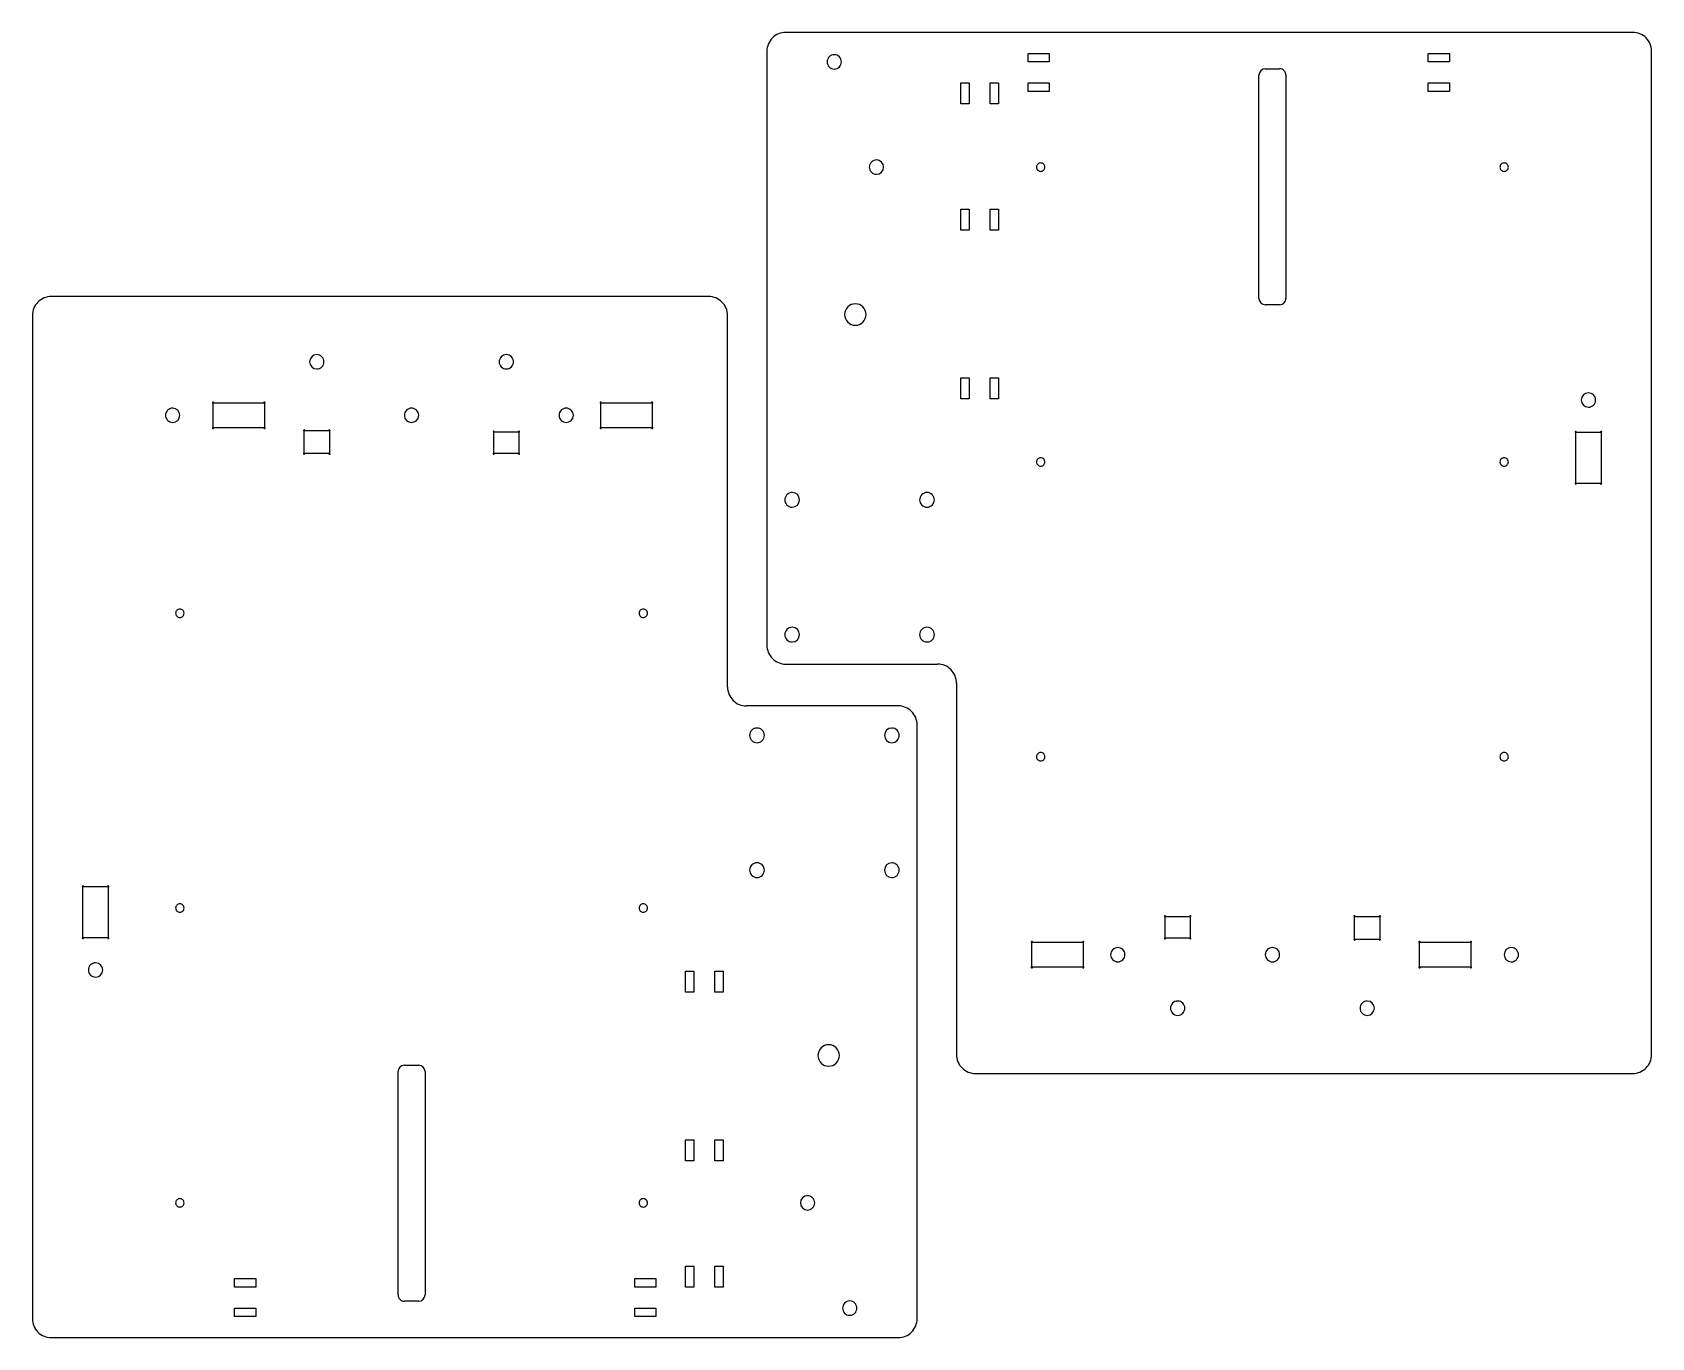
# Model space of a CAD drawing. Extents: x 0.2 to 24, y 4.2 to 23.9.
# Drawn here: x 8.83 to 23.96, y 11.75 to 23.95 of the extents above; entities that cross this region are included whole.
import ezdxf

# ---------------------------------------------------------------- set-up
doc = ezdxf.new("R2010")
doc.units = 0
doc.layers.add('Layer_1', color=7, linetype='CONTINUOUS')

msp = doc.modelspace()

# ---------------------------------------------------------------- linework, layer by layer
at = {"layer": 'Layer_1', "color": 1}
for points in [[(23.784252, 23.94748), (15.870866, 23.94748)], [(15.693701, 23.770315), (15.693701, 18.219134)], [(23.961417, 14.392362), (23.961417, 23.770315)], [(20.351181, 23.606675), (20.485039, 23.606675)], [(20.292126, 21.461006), (20.292126, 23.54762)], [(20.544094, 23.54762), (20.544094, 21.461006)], [(15.148937, 21.477937), (9.007205, 21.477937)], [(20.485039, 21.40195), (20.351181, 21.40195)], [(8.830039, 21.300772), (8.830039, 11.922819)], [(15.326102, 17.828331), (15.326102, 21.300772)], [(10.519016, 20.255496), (10.519016, 20.479906)], [(10.524921, 20.485811), (10.993425, 20.485811)], [(10.999331, 20.479906), (10.999331, 20.255496)], [(14.141063, 20.255496), (14.141063, 20.479906)], [(14.146969, 20.485811), (14.615472, 20.485811)], [(14.621378, 20.479906), (14.621378, 20.255496)], [(10.993425, 20.249591), (10.524921, 20.249591)], [(11.369409, 20.015339), (11.369409, 20.220063)], [(11.375315, 20.225969), (11.599724, 20.225969)], [(11.60563, 20.220063), (11.60563, 20.015339)], [(13.141063, 20.015339), (13.141063, 20.208252)], [(13.146969, 20.214157), (13.371378, 20.214157)], [(13.377283, 20.208252), (13.377283, 20.015339)], [(14.615472, 20.249591), (14.146969, 20.249591)], [(23.252756, 19.73685), (23.252756, 20.205354)], [(23.258661, 20.21126), (23.483071, 20.21126)], [(23.488976, 20.205354), (23.488976, 19.73685)], [(11.599724, 20.009433), (11.375315, 20.009433)], [(13.371378, 20.009433), (13.146969, 20.009433)], [(23.483071, 19.730945), (23.258661, 19.730945)], [(15.870866, 18.041969), (17.288189, 18.041969)], [(17.465354, 17.864803), (17.465354, 14.392362)], [(16.920591, 17.651165), (15.503268, 17.651165)], [(17.097756, 11.922819), (17.097756, 17.474)], [(9.30248, 15.48778), (9.30248, 15.956283)], [(9.308386, 15.962189), (9.532795, 15.962189)], [(9.538701, 15.956283), (9.538701, 15.48778)], [(19.414173, 15.484882), (19.414173, 15.677795)], [(19.420079, 15.683701), (19.644488, 15.683701)], [(19.650394, 15.677795), (19.650394, 15.484882)], [(21.185827, 15.473071), (21.185827, 15.677795)], [(21.191732, 15.683701), (21.416142, 15.683701)], [(21.422047, 15.677795), (21.422047, 15.473071)], [(9.532795, 15.481874), (9.308386, 15.481874)], [(18.170079, 15.213228), (18.170079, 15.437638)], [(18.175984, 15.443543), (18.644488, 15.443543)], [(18.650394, 15.437638), (18.650394, 15.213228)], [(19.644488, 15.478976), (19.420079, 15.478976)], [(21.416142, 15.467165), (21.191732, 15.467165)], [(21.792126, 15.213228), (21.792126, 15.437638)], [(21.798031, 15.443543), (22.266535, 15.443543)], [(22.272441, 15.437638), (22.272441, 15.213228)], [(18.644488, 15.207323), (18.175984, 15.207323)], [(22.266535, 15.207323), (21.798031, 15.207323)], [(12.247362, 12.145514), (12.247362, 14.232128)], [(12.306417, 14.291183), (12.440276, 14.291183)], [(12.499331, 14.232128), (12.499331, 12.145514)], [(17.64252, 14.215197), (23.784252, 14.215197)], [(12.440276, 12.086459), (12.306417, 12.086459)], [(9.007205, 11.745654), (16.920591, 11.745654)]]:
    msp.add_lwpolyline(points, dxfattribs=at)
for points in [[(16.390551, 23.67189)], [(18.134646, 23.75063), (18.331496, 23.75063), (18.331496, 23.67189), (18.134646, 23.67189)], [(21.874803, 23.75063), (22.071654, 23.75063), (22.071654, 23.67189), (21.874803, 23.67189)], [(17.504724, 23.475039), (17.583465, 23.475039), (17.583465, 23.278189), (17.504724, 23.278189)], [(17.780315, 23.475039), (17.859055, 23.475039), (17.859055, 23.278189), (17.780315, 23.278189)], [(18.134646, 23.475039), (18.331496, 23.475039), (18.331496, 23.396299), (18.134646, 23.396299)], [(21.874803, 23.475039), (22.071654, 23.475039), (22.071654, 23.396299), (21.874803, 23.396299)], [(16.784252, 22.687638)], [(18.292126, 22.687638)], [(22.622835, 22.687638)], [(17.504724, 22.293937), (17.583465, 22.293937), (17.583465, 22.097087), (17.504724, 22.097087)], [(17.780315, 22.293937), (17.859055, 22.293937), (17.859055, 22.097087), (17.780315, 22.097087)], [(16.620866, 21.309685)], [(11.420591, 20.867701)], [(13.192244, 20.867701)], [(17.504724, 20.719134), (17.583465, 20.719134), (17.583465, 20.522283), (17.504724, 20.522283)], [(17.780315, 20.719134), (17.859055, 20.719134), (17.859055, 20.522283), (17.780315, 20.522283)], [(23.437795, 20.510472)], [(10.074134, 20.367701)], [(12.306417, 20.367701)], [(13.751299, 20.367701)], [(18.292126, 19.931732)], [(22.622835, 19.931732)], [(15.998819, 19.577402)], [(17.258661, 19.577402)], [(10.168622, 18.517307)], [(14.499331, 18.517307)], [(15.998819, 18.317559)], [(17.258661, 18.317559)], [(15.532795, 17.375575)], [(16.792638, 17.375575)], [(18.292126, 17.175827)], [(22.622835, 17.175827)], [(15.532795, 16.115732)], [(16.792638, 16.115732)], [(10.168622, 15.761402)], [(14.499331, 15.761402)], [(19.040158, 15.325433)], [(20.485039, 15.325433)], [(22.717323, 15.325433)], [(9.353661, 15.182662)], [(15.011142, 14.974), (14.932402, 14.974), (14.932402, 15.17085), (15.011142, 15.17085)], [(15.286732, 14.974), (15.207992, 14.974), (15.207992, 15.17085), (15.286732, 15.17085)], [(19.599213, 14.825433)], [(21.370866, 14.825433)], [(16.170591, 14.383449)], [(15.011142, 13.399197), (14.932402, 13.399197), (14.932402, 13.596047), (15.011142, 13.596047)], [(15.286732, 13.399197), (15.207992, 13.399197), (15.207992, 13.596047), (15.286732, 13.596047)], [(10.168622, 13.005496)], [(14.499331, 13.005496)], [(16.007205, 13.005496)], [(15.011142, 12.218094), (14.932402, 12.218094), (14.932402, 12.414945), (15.011142, 12.414945)], [(15.286732, 12.218094), (15.207992, 12.218094), (15.207992, 12.414945), (15.286732, 12.414945)], [(10.916654, 12.218094), (10.719803, 12.218094), (10.719803, 12.296835), (10.916654, 12.296835)], [(14.656811, 12.218094), (14.459961, 12.218094), (14.459961, 12.296835), (14.656811, 12.296835)], [(10.916654, 11.942504), (10.719803, 11.942504), (10.719803, 12.021244), (10.916654, 12.021244)], [(14.656811, 11.942504), (14.459961, 11.942504), (14.459961, 12.021244), (14.656811, 12.021244)], [(16.400906, 12.021244)]]:
    msp.add_lwpolyline(points, close=True, dxfattribs=at)
for points in [[(15.870866, 23.94748), (15.823879, 23.94748), (15.778816, 23.928815), (15.745591, 23.89559)], [(23.909527, 23.89559), (23.876302, 23.928815), (23.831239, 23.94748), (23.784252, 23.94748)], [(15.745591, 23.89559), (15.712366, 23.862365), (15.693701, 23.817302), (15.693701, 23.770315)], [(23.961417, 23.770315), (23.961417, 23.817302), (23.942752, 23.862365), (23.909527, 23.89559)], [(16.276296, 23.719216), (16.263744, 23.706664), (16.256693, 23.68964), (16.256693, 23.67189)], [(16.256693, 23.67189), (16.256693, 23.654139), (16.263744, 23.637115), (16.276296, 23.624564)], [(16.323622, 23.738819), (16.305871, 23.738819), (16.288848, 23.731767), (16.276296, 23.719216)], [(16.276296, 23.624564), (16.288848, 23.612012), (16.305871, 23.604961), (16.323622, 23.604961)], [(16.370948, 23.719216), (16.358396, 23.731767), (16.341373, 23.738819), (16.323622, 23.738819)], [(16.323622, 23.604961), (16.341373, 23.604961), (16.358396, 23.612012), (16.370948, 23.624564)], [(16.390551, 23.67189), (16.390551, 23.68964), (16.3835, 23.706664), (16.370948, 23.719216)], [(16.370948, 23.624564), (16.3835, 23.637115), (16.390551, 23.654139), (16.390551, 23.67189)], [(20.351181, 23.606675), (20.318573, 23.606675), (20.292136, 23.580246), (20.292126, 23.547638)], [(20.526804, 23.58939), (20.515729, 23.600469), (20.500705, 23.606693), (20.485039, 23.606693)], [(20.544094, 23.54762), (20.544099, 23.563285), (20.53788, 23.578311), (20.526804, 23.58939)], [(16.669997, 22.734964), (16.657445, 22.722412), (16.650394, 22.705389), (16.650394, 22.687638)], [(16.717323, 22.754567), (16.699572, 22.754567), (16.682548, 22.747515), (16.669997, 22.734964)], [(16.784252, 22.687638), (16.784252, 22.724602), (16.754287, 22.754567), (16.717323, 22.754567)], [(18.224917, 22.715477), (18.217534, 22.708093), (18.213386, 22.698079), (18.213386, 22.687638)], [(18.252756, 22.727008), (18.242314, 22.727008), (18.2323, 22.72286), (18.224917, 22.715477)], [(18.280595, 22.715477), (18.273211, 22.72286), (18.263197, 22.727008), (18.252756, 22.727008)], [(18.292126, 22.687638), (18.292126, 22.698079), (18.287978, 22.708093), (18.280595, 22.715477)], [(22.555626, 22.715477), (22.548242, 22.708093), (22.544094, 22.698079), (22.544094, 22.687638)], [(22.583465, 22.727008), (22.573023, 22.727008), (22.563009, 22.72286), (22.555626, 22.715477)], [(22.611303, 22.715477), (22.60392, 22.72286), (22.593906, 22.727008), (22.583465, 22.727008)], [(22.622835, 22.687638), (22.622835, 22.698079), (22.618687, 22.708093), (22.611303, 22.715477)], [(16.650394, 22.687638), (16.650394, 22.669887), (16.657445, 22.652863), (16.669997, 22.640312)], [(16.669997, 22.640312), (16.682548, 22.62776), (16.699572, 22.620709), (16.717323, 22.620709)], [(16.717323, 22.620709), (16.754287, 22.620709), (16.784252, 22.650674), (16.784252, 22.687638)], [(18.213386, 22.687638), (18.213386, 22.677196), (18.217534, 22.667182), (18.224917, 22.659799)], [(18.224917, 22.659799), (18.2323, 22.652416), (18.242314, 22.648268), (18.252756, 22.648268)], [(18.252756, 22.648268), (18.263197, 22.648268), (18.273211, 22.652416), (18.280595, 22.659799)], [(18.280595, 22.659799), (18.287978, 22.667182), (18.292126, 22.677196), (18.292126, 22.687638)], [(22.544094, 22.687638), (22.544094, 22.677196), (22.548242, 22.667182), (22.555626, 22.659799)], [(22.555626, 22.659799), (22.563009, 22.652416), (22.573023, 22.648268), (22.583465, 22.648268)], [(22.583465, 22.648268), (22.593906, 22.648268), (22.60392, 22.652416), (22.611303, 22.659799)], [(22.611303, 22.659799), (22.618687, 22.667182), (22.622835, 22.677196), (22.622835, 22.687638)], [(8.88193, 21.426046), (8.848705, 21.392822), (8.830039, 21.347759), (8.830039, 21.300772)], [(9.007205, 21.477937), (8.960218, 21.477937), (8.915155, 21.459271), (8.88193, 21.426046)], [(15.274212, 21.426046), (15.240987, 21.459271), (15.195924, 21.477937), (15.148937, 21.477937)], [(15.326102, 21.300772), (15.326102, 21.347759), (15.307437, 21.392822), (15.274212, 21.426046)], [(16.449483, 21.380674), (16.430656, 21.361847), (16.420079, 21.336311), (16.420079, 21.309685)], [(16.520472, 21.410079), (16.493846, 21.410079), (16.468311, 21.399502), (16.449483, 21.380674)], [(16.591462, 21.380674), (16.572634, 21.399502), (16.547099, 21.410079), (16.520472, 21.410079)], [(16.620866, 21.309685), (16.620866, 21.336311), (16.610289, 21.361847), (16.591462, 21.380674)], [(20.292126, 21.461006), (20.292136, 21.428397), (20.318573, 21.401969), (20.351181, 21.401969)], [(20.485039, 21.40195), (20.500705, 21.40195), (20.515729, 21.408175), (20.526804, 21.419254)], [(20.526804, 21.419254), (20.53788, 21.430333), (20.544099, 21.445358), (20.544094, 21.461024)], [(16.420079, 21.309685), (16.420079, 21.283059), (16.430656, 21.257523), (16.449483, 21.238696)], [(16.449483, 21.238696), (16.468311, 21.219869), (16.493846, 21.209291), (16.520472, 21.209291)], [(16.520472, 21.209291), (16.547099, 21.209291), (16.572634, 21.219869), (16.591462, 21.238696)], [(16.591462, 21.238696), (16.610289, 21.257523), (16.620866, 21.283059), (16.620866, 21.309685)], [(11.48752, 20.93463), (11.450556, 20.93463), (11.420591, 20.904665), (11.420591, 20.867701)], [(11.534846, 20.915027), (11.522294, 20.927578), (11.50527, 20.93463), (11.48752, 20.93463)], [(11.554449, 20.867701), (11.554449, 20.885451), (11.547397, 20.902475), (11.534846, 20.915027)], [(13.211847, 20.915027), (13.199296, 20.902475), (13.192244, 20.885451), (13.192244, 20.867701)], [(13.259173, 20.93463), (13.241423, 20.93463), (13.224399, 20.927578), (13.211847, 20.915027)], [(13.306499, 20.915027), (13.293948, 20.927578), (13.276924, 20.93463), (13.259173, 20.93463)], [(13.326102, 20.867701), (13.326102, 20.885451), (13.319051, 20.902475), (13.306499, 20.915027)], [(11.420591, 20.867701), (11.420591, 20.830737), (11.450556, 20.800772), (11.48752, 20.800772)], [(11.48752, 20.800772), (11.50527, 20.800772), (11.522294, 20.807823), (11.534846, 20.820375)], [(11.534846, 20.820375), (11.547397, 20.832926), (11.554449, 20.84995), (11.554449, 20.867701)], [(13.192244, 20.867701), (13.192244, 20.84995), (13.199296, 20.832926), (13.211847, 20.820375)], [(13.211847, 20.820375), (13.224399, 20.807823), (13.241423, 20.800772), (13.259173, 20.800772)], [(13.259173, 20.800772), (13.276924, 20.800772), (13.293948, 20.807823), (13.306499, 20.820375)], [(13.306499, 20.820375), (13.319051, 20.832926), (13.326102, 20.84995), (13.326102, 20.867701)], [(10.141063, 20.43463), (10.123312, 20.43463), (10.106289, 20.427578), (10.093737, 20.415027)], [(10.207992, 20.367701), (10.207992, 20.404665), (10.178027, 20.43463), (10.141063, 20.43463)], [(10.51484, 20.489987), (10.513151, 20.488298), (10.512646, 20.485758), (10.51356, 20.483551)], [(10.51356, 20.483551), (10.514474, 20.481344), (10.516627, 20.479906), (10.519016, 20.479906)], [(10.521276, 20.491267), (10.519069, 20.492181), (10.516529, 20.491676), (10.51484, 20.489987)], [(10.524921, 20.485811), (10.524921, 20.4882), (10.523482, 20.490353), (10.521276, 20.491267)], [(10.997071, 20.491267), (10.994864, 20.490353), (10.993425, 20.4882), (10.993425, 20.485811)], [(11.003507, 20.489987), (11.001818, 20.491676), (10.999278, 20.492181), (10.997071, 20.491267)], [(10.999331, 20.479906), (11.001719, 20.479906), (11.003873, 20.481344), (11.004787, 20.483551)], [(11.004787, 20.483551), (11.005701, 20.485758), (11.005196, 20.488298), (11.003507, 20.489987)], [(12.373346, 20.43463), (12.355596, 20.43463), (12.338572, 20.427578), (12.32602, 20.415027)], [(12.420673, 20.415027), (12.408121, 20.427578), (12.391097, 20.43463), (12.373346, 20.43463)], [(13.818228, 20.43463), (13.800478, 20.43463), (13.783454, 20.427578), (13.770902, 20.415027)], [(13.865554, 20.415027), (13.853003, 20.427578), (13.835979, 20.43463), (13.818228, 20.43463)], [(14.136887, 20.489987), (14.135198, 20.488298), (14.134693, 20.485758), (14.135607, 20.483551)], [(14.135607, 20.483551), (14.136521, 20.481344), (14.138674, 20.479906), (14.141063, 20.479906)], [(14.143323, 20.491267), (14.141116, 20.492181), (14.138576, 20.491676), (14.136887, 20.489987)], [(14.146969, 20.485811), (14.146969, 20.4882), (14.14553, 20.490353), (14.143323, 20.491267)], [(14.619118, 20.491267), (14.616911, 20.490353), (14.615472, 20.4882), (14.615472, 20.485811)], [(14.625554, 20.489987), (14.623865, 20.491676), (14.621325, 20.492181), (14.619118, 20.491267)], [(14.621378, 20.479906), (14.623767, 20.479906), (14.62592, 20.481344), (14.626834, 20.483551)], [(14.626834, 20.483551), (14.627748, 20.485758), (14.627243, 20.488298), (14.625554, 20.489987)], [(23.370866, 20.577401), (23.333902, 20.577401), (23.303937, 20.547436), (23.303937, 20.510472)], [(23.303937, 20.510472), (23.303937, 20.473508), (23.333902, 20.443543), (23.370866, 20.443543)], [(23.418192, 20.557798), (23.405641, 20.57035), (23.388617, 20.577401), (23.370866, 20.577401)], [(23.370866, 20.443543), (23.388617, 20.443543), (23.405641, 20.450594), (23.418192, 20.463146)], [(23.437795, 20.510472), (23.437795, 20.528223), (23.430744, 20.545246), (23.418192, 20.557798)], [(23.418192, 20.463146), (23.430744, 20.475698), (23.437795, 20.492721), (23.437795, 20.510472)], [(10.093737, 20.415027), (10.081185, 20.402475), (10.074134, 20.385451), (10.074134, 20.367701)], [(10.074134, 20.367701), (10.074134, 20.34995), (10.081185, 20.332926), (10.093737, 20.320375)], [(10.093737, 20.320375), (10.106289, 20.307823), (10.123312, 20.300772), (10.141063, 20.300772)], [(10.141063, 20.300772), (10.178027, 20.300772), (10.207992, 20.330737), (10.207992, 20.367701)], [(12.32602, 20.415027), (12.313469, 20.402475), (12.306417, 20.385451), (12.306417, 20.367701)], [(12.306417, 20.367701), (12.306417, 20.34995), (12.313469, 20.332926), (12.32602, 20.320375)], [(12.32602, 20.320375), (12.338572, 20.307823), (12.355596, 20.300772), (12.373346, 20.300772)], [(12.373346, 20.300772), (12.391097, 20.300772), (12.408121, 20.307823), (12.420673, 20.320375)], [(12.440276, 20.367701), (12.440276, 20.385451), (12.433224, 20.402475), (12.420673, 20.415027)], [(12.420673, 20.320375), (12.433224, 20.332926), (12.440276, 20.34995), (12.440276, 20.367701)], [(13.770902, 20.415027), (13.758351, 20.402475), (13.751299, 20.385451), (13.751299, 20.367701)], [(13.751299, 20.367701), (13.751299, 20.34995), (13.758351, 20.332926), (13.770902, 20.320375)], [(13.770902, 20.320375), (13.783454, 20.307823), (13.800478, 20.300772), (13.818228, 20.300772)], [(13.818228, 20.300772), (13.835979, 20.300772), (13.853003, 20.307823), (13.865554, 20.320375)], [(13.885157, 20.367701), (13.885157, 20.385451), (13.878106, 20.402475), (13.865554, 20.415027)], [(13.865554, 20.320375), (13.878106, 20.332926), (13.885157, 20.34995), (13.885157, 20.367701)], [(10.51356, 20.25185), (10.512646, 20.249644), (10.513151, 20.247104), (10.51484, 20.245415)], [(10.519016, 20.255496), (10.516627, 20.255496), (10.514474, 20.254057), (10.51356, 20.25185)], [(10.51484, 20.245415), (10.516529, 20.243726), (10.519069, 20.243221), (10.521276, 20.244135)], [(10.521276, 20.244135), (10.523482, 20.245049), (10.524921, 20.247202), (10.524921, 20.249591)], [(10.993425, 20.249591), (10.993425, 20.247202), (10.994864, 20.245049), (10.997071, 20.244135)], [(10.997071, 20.244135), (10.999278, 20.243221), (11.001818, 20.243726), (11.003507, 20.245415)], [(11.004787, 20.25185), (11.003873, 20.254057), (11.001719, 20.255496), (10.999331, 20.255496)], [(11.003507, 20.245415), (11.005196, 20.247104), (11.005701, 20.249644), (11.004787, 20.25185)], [(11.365234, 20.230144), (11.363545, 20.228455), (11.363039, 20.225915), (11.363953, 20.223709)], [(11.363953, 20.223709), (11.364868, 20.221502), (11.367021, 20.220063), (11.369409, 20.220063)], [(11.371669, 20.231424), (11.369463, 20.232339), (11.366923, 20.231833), (11.365234, 20.230144)], [(11.375315, 20.225969), (11.375315, 20.228357), (11.373876, 20.23051), (11.371669, 20.231424)], [(11.60337, 20.231424), (11.601163, 20.23051), (11.599724, 20.228357), (11.599724, 20.225969)], [(11.609806, 20.230144), (11.608117, 20.231833), (11.605577, 20.232339), (11.60337, 20.231424)], [(11.60563, 20.220063), (11.608018, 20.220063), (11.610172, 20.221502), (11.611086, 20.223709)], [(11.611086, 20.223709), (11.612, 20.225915), (11.611495, 20.228455), (11.609806, 20.230144)], [(13.136887, 20.218333), (13.135198, 20.216644), (13.134693, 20.214104), (13.135607, 20.211898)], [(13.135607, 20.211898), (13.136521, 20.209691), (13.138674, 20.208252), (13.141063, 20.208252)], [(13.143323, 20.219613), (13.141116, 20.220528), (13.138576, 20.220022), (13.136887, 20.218333)], [(13.146969, 20.214157), (13.146969, 20.216546), (13.14553, 20.218699), (13.143323, 20.219613)], [(13.375024, 20.219613), (13.372817, 20.218699), (13.371378, 20.216546), (13.371378, 20.214157)], [(13.381459, 20.218333), (13.37977, 20.220022), (13.37723, 20.220528), (13.375024, 20.219613)], [(13.377283, 20.208252), (13.379672, 20.208252), (13.381825, 20.209691), (13.382739, 20.211898)], [(13.382739, 20.211898), (13.383654, 20.214104), (13.383148, 20.216644), (13.381459, 20.218333)], [(14.135607, 20.25185), (14.134693, 20.249644), (14.135198, 20.247104), (14.136887, 20.245415)], [(14.141063, 20.255496), (14.138674, 20.255496), (14.136521, 20.254057), (14.135607, 20.25185)], [(14.136887, 20.245415), (14.138576, 20.243726), (14.141116, 20.243221), (14.143323, 20.244135)], [(14.143323, 20.244135), (14.14553, 20.245049), (14.146969, 20.247202), (14.146969, 20.249591)], [(14.615472, 20.249591), (14.615472, 20.247202), (14.616911, 20.245049), (14.619118, 20.244135)], [(14.619118, 20.244135), (14.621325, 20.243221), (14.623865, 20.243726), (14.625554, 20.245415)], [(14.626834, 20.25185), (14.62592, 20.254057), (14.623767, 20.255496), (14.621378, 20.255496)], [(14.625554, 20.245415), (14.627243, 20.247104), (14.627748, 20.249644), (14.626834, 20.25185)], [(23.24858, 20.215436), (23.246891, 20.213747), (23.246386, 20.211207), (23.2473, 20.209)], [(23.2473, 20.209), (23.248214, 20.206793), (23.250367, 20.205354), (23.252756, 20.205354)], [(23.255016, 20.216716), (23.252809, 20.21763), (23.250269, 20.217125), (23.24858, 20.215436)], [(23.258661, 20.21126), (23.258661, 20.213648), (23.257223, 20.215802), (23.255016, 20.216716)], [(23.486716, 20.216716), (23.48451, 20.215802), (23.483071, 20.213648), (23.483071, 20.21126)], [(23.493152, 20.215436), (23.491463, 20.217125), (23.488923, 20.21763), (23.486716, 20.216716)], [(23.488976, 20.205354), (23.491365, 20.205354), (23.493518, 20.206793), (23.494432, 20.209)], [(23.494432, 20.209), (23.495346, 20.211207), (23.494841, 20.213747), (23.493152, 20.215436)], [(11.363953, 20.011693), (11.363039, 20.009486), (11.363545, 20.006946), (11.365234, 20.005257)], [(11.369409, 20.015339), (11.367021, 20.015339), (11.364868, 20.0139), (11.363953, 20.011693)], [(11.365234, 20.005257), (11.366923, 20.003568), (11.369463, 20.003063), (11.371669, 20.003977)], [(11.371669, 20.003977), (11.373876, 20.004891), (11.375315, 20.007045), (11.375315, 20.009433)], [(11.599724, 20.009433), (11.599724, 20.007045), (11.601163, 20.004891), (11.60337, 20.003977)], [(11.60337, 20.003977), (11.605577, 20.003063), (11.608117, 20.003568), (11.609806, 20.005257)], [(11.611086, 20.011693), (11.610172, 20.0139), (11.608018, 20.015339), (11.60563, 20.015339)], [(11.609806, 20.005257), (11.611495, 20.006946), (11.612, 20.009486), (11.611086, 20.011693)], [(13.135607, 20.011693), (13.134693, 20.009486), (13.135198, 20.006946), (13.136887, 20.005257)], [(13.141063, 20.015339), (13.138674, 20.015339), (13.136521, 20.0139), (13.135607, 20.011693)], [(13.136887, 20.005257), (13.138576, 20.003568), (13.141116, 20.003063), (13.143323, 20.003977)], [(13.143323, 20.003977), (13.14553, 20.004891), (13.146969, 20.007045), (13.146969, 20.009433)], [(13.371378, 20.009433), (13.371378, 20.007045), (13.372817, 20.004891), (13.375024, 20.003977)], [(13.375024, 20.003977), (13.37723, 20.003063), (13.37977, 20.003568), (13.381459, 20.005257)], [(13.382739, 20.011693), (13.381825, 20.0139), (13.379672, 20.015339), (13.377283, 20.015339)], [(13.381459, 20.005257), (13.383148, 20.006946), (13.383654, 20.009486), (13.382739, 20.011693)], [(18.224917, 19.959571), (18.217534, 19.952188), (18.213386, 19.942174), (18.213386, 19.931732)], [(18.213386, 19.931732), (18.213386, 19.921291), (18.217534, 19.911277), (18.224917, 19.903893)], [(18.252756, 19.971102), (18.242314, 19.971102), (18.2323, 19.966954), (18.224917, 19.959571)], [(18.224917, 19.903893), (18.2323, 19.89651), (18.242314, 19.892362), (18.252756, 19.892362)], [(18.280595, 19.959571), (18.273211, 19.966954), (18.263197, 19.971102), (18.252756, 19.971102)], [(18.252756, 19.892362), (18.263197, 19.892362), (18.273211, 19.89651), (18.280595, 19.903893)], [(18.292126, 19.931732), (18.292126, 19.942174), (18.287978, 19.952188), (18.280595, 19.959571)], [(18.280595, 19.903893), (18.287978, 19.911277), (18.292126, 19.921291), (18.292126, 19.931732)], [(22.555626, 19.959571), (22.548242, 19.952188), (22.544094, 19.942174), (22.544094, 19.931732)], [(22.544094, 19.931732), (22.544094, 19.921291), (22.548242, 19.911277), (22.555626, 19.903893)], [(22.583465, 19.971102), (22.573023, 19.971102), (22.563009, 19.966954), (22.555626, 19.959571)], [(22.555626, 19.903893), (22.563009, 19.89651), (22.573023, 19.892362), (22.583465, 19.892362)], [(22.611303, 19.959571), (22.60392, 19.966954), (22.593906, 19.971102), (22.583465, 19.971102)], [(22.583465, 19.892362), (22.593906, 19.892362), (22.60392, 19.89651), (22.611303, 19.903893)], [(22.622835, 19.931732), (22.622835, 19.942174), (22.618687, 19.952188), (22.611303, 19.959571)], [(22.611303, 19.903893), (22.618687, 19.911277), (22.622835, 19.921291), (22.622835, 19.931732)], [(23.2473, 19.733205), (23.246386, 19.730998), (23.246891, 19.728458), (23.24858, 19.726769)], [(23.252756, 19.73685), (23.250367, 19.73685), (23.248214, 19.735412), (23.2473, 19.733205)], [(23.24858, 19.726769), (23.250269, 19.72508), (23.252809, 19.724575), (23.255016, 19.725489)], [(23.255016, 19.725489), (23.257223, 19.726403), (23.258661, 19.728556), (23.258661, 19.730945)], [(23.483071, 19.730945), (23.483071, 19.728556), (23.48451, 19.726403), (23.486716, 19.725489)], [(23.486716, 19.725489), (23.488923, 19.724575), (23.491463, 19.72508), (23.493152, 19.726769)], [(23.494432, 19.733205), (23.493518, 19.735412), (23.491365, 19.73685), (23.488976, 19.73685)], [(23.493152, 19.726769), (23.494841, 19.728458), (23.495346, 19.730998), (23.494432, 19.733205)], [(15.881203, 19.62612), (15.868282, 19.613199), (15.861024, 19.595674), (15.861024, 19.577402)], [(15.861024, 19.577402), (15.861024, 19.559129), (15.868282, 19.541604), (15.881203, 19.528684)], [(15.929921, 19.646299), (15.911648, 19.646299), (15.894124, 19.63904), (15.881203, 19.62612)], [(15.881203, 19.528684), (15.894124, 19.515763), (15.911648, 19.508504), (15.929921, 19.508504)], [(15.998819, 19.577402), (15.998819, 19.615453), (15.967972, 19.646299), (15.929921, 19.646299)], [(15.929921, 19.508504), (15.967972, 19.508504), (15.998819, 19.53935), (15.998819, 19.577402)], [(17.141046, 19.62612), (17.128125, 19.613199), (17.120866, 19.595674), (17.120866, 19.577402)], [(17.120866, 19.577402), (17.120866, 19.559129), (17.128125, 19.541604), (17.141046, 19.528684)], [(17.189764, 19.646299), (17.171491, 19.646299), (17.153967, 19.63904), (17.141046, 19.62612)], [(17.141046, 19.528684), (17.153967, 19.515763), (17.171491, 19.508504), (17.189764, 19.508504)], [(17.238482, 19.62612), (17.225561, 19.63904), (17.208037, 19.646299), (17.189764, 19.646299)], [(17.189764, 19.508504), (17.208037, 19.508504), (17.225561, 19.515763), (17.238482, 19.528684)], [(17.258661, 19.577402), (17.258661, 19.595674), (17.251403, 19.613199), (17.238482, 19.62612)], [(17.238482, 19.528684), (17.251403, 19.541604), (17.258661, 19.559129), (17.258661, 19.577402)], [(10.180153, 18.545146), (10.17277, 18.537763), (10.168622, 18.527749), (10.168622, 18.517307)], [(10.168622, 18.517307), (10.168622, 18.506866), (10.17277, 18.496852), (10.180153, 18.489468)], [(10.207992, 18.556677), (10.197551, 18.556677), (10.187537, 18.552529), (10.180153, 18.545146)], [(10.180153, 18.489468), (10.187537, 18.482085), (10.197551, 18.477937), (10.207992, 18.477937)], [(10.235831, 18.545146), (10.228448, 18.552529), (10.218434, 18.556677), (10.207992, 18.556677)], [(10.207992, 18.477937), (10.218434, 18.477937), (10.228448, 18.482085), (10.235831, 18.489468)], [(10.247362, 18.517307), (10.247362, 18.527749), (10.243214, 18.537763), (10.235831, 18.545146)], [(10.235831, 18.489468), (10.243214, 18.496852), (10.247362, 18.506866), (10.247362, 18.517307)], [(14.510862, 18.545146), (14.503479, 18.537763), (14.499331, 18.527749), (14.499331, 18.517307)], [(14.499331, 18.517307), (14.499331, 18.506866), (14.503479, 18.496852), (14.510862, 18.489468)], [(14.538701, 18.556677), (14.528259, 18.556677), (14.518245, 18.552529), (14.510862, 18.545146)], [(14.510862, 18.489468), (14.518245, 18.482085), (14.528259, 18.477937), (14.538701, 18.477937)], [(14.56654, 18.545146), (14.559156, 18.552529), (14.549142, 18.556677), (14.538701, 18.556677)], [(14.538701, 18.477937), (14.549142, 18.477937), (14.559156, 18.482085), (14.56654, 18.489468)], [(14.578071, 18.517307), (14.578071, 18.527749), (14.573923, 18.537763), (14.56654, 18.545146)], [(14.56654, 18.489468), (14.573923, 18.496852), (14.578071, 18.506866), (14.578071, 18.517307)], [(15.881203, 18.366277), (15.868282, 18.353356), (15.861024, 18.335832), (15.861024, 18.317559)], [(15.861024, 18.317559), (15.861024, 18.299286), (15.868282, 18.281762), (15.881203, 18.268841)], [(15.929921, 18.386457), (15.911648, 18.386457), (15.894124, 18.379198), (15.881203, 18.366277)], [(15.998819, 18.317559), (15.998819, 18.35561), (15.967972, 18.386457), (15.929921, 18.386457)], [(15.929921, 18.248661), (15.967972, 18.248661), (15.998819, 18.279508), (15.998819, 18.317559)], [(17.141046, 18.366277), (17.128125, 18.353356), (17.120866, 18.335832), (17.120866, 18.317559)], [(17.120866, 18.317559), (17.120866, 18.299286), (17.128125, 18.281762), (17.141046, 18.268841)], [(17.189764, 18.386457), (17.171491, 18.386457), (17.153967, 18.379198), (17.141046, 18.366277)], [(17.238482, 18.366277), (17.225561, 18.379198), (17.208037, 18.386457), (17.189764, 18.386457)], [(17.258661, 18.317559), (17.258661, 18.335832), (17.251403, 18.353356), (17.238482, 18.366277)], [(17.238482, 18.268841), (17.251403, 18.281762), (17.258661, 18.299286), (17.258661, 18.317559)], [(15.693701, 18.219134), (15.693701, 18.172147), (15.712366, 18.127084), (15.745591, 18.093859)], [(15.881203, 18.268841), (15.894124, 18.25592), (15.911648, 18.248661), (15.929921, 18.248661)], [(17.141046, 18.268841), (17.153967, 18.25592), (17.171491, 18.248661), (17.189764, 18.248661)], [(17.189764, 18.248661), (17.208037, 18.248661), (17.225561, 18.25592), (17.238482, 18.268841)], [(15.745591, 18.093859), (15.778816, 18.060634), (15.823879, 18.041969), (15.870866, 18.041969)], [(17.413464, 17.990078), (17.380239, 18.023303), (17.335176, 18.041969), (17.288189, 18.041969)], [(17.465354, 17.864803), (17.465354, 17.91179), (17.446689, 17.956853), (17.413464, 17.990078)], [(15.326102, 17.828331), (15.326102, 17.781344), (15.344768, 17.736281), (15.377993, 17.703056)], [(15.377993, 17.703056), (15.411218, 17.669831), (15.456281, 17.651165), (15.503268, 17.651165)], [(17.045865, 17.599275), (17.01264, 17.6325), (16.967578, 17.651165), (16.920591, 17.651165)], [(17.097756, 17.474), (17.097756, 17.520987), (17.07909, 17.56605), (17.045865, 17.599275)], [(15.552975, 17.424293), (15.540054, 17.411372), (15.532795, 17.393848), (15.532795, 17.375575)], [(15.601693, 17.444472), (15.58342, 17.444472), (15.565896, 17.437214), (15.552975, 17.424293)], [(15.650411, 17.424293), (15.63749, 17.437214), (15.619966, 17.444472), (15.601693, 17.444472)], [(15.670591, 17.375575), (15.670591, 17.393848), (15.663332, 17.411372), (15.650411, 17.424293)], [(16.861535, 17.444472), (16.823484, 17.444472), (16.792638, 17.413626), (16.792638, 17.375575)], [(16.910253, 17.424293), (16.897333, 17.437214), (16.879808, 17.444472), (16.861535, 17.444472)], [(16.930433, 17.375575), (16.930433, 17.393848), (16.923174, 17.411372), (16.910253, 17.424293)], [(15.532795, 17.375575), (15.532795, 17.357302), (15.540054, 17.339778), (15.552975, 17.326857)], [(15.552975, 17.326857), (15.565896, 17.313936), (15.58342, 17.306677), (15.601693, 17.306677)], [(15.601693, 17.306677), (15.619966, 17.306677), (15.63749, 17.313936), (15.650411, 17.326857)], [(15.650411, 17.326857), (15.663332, 17.339778), (15.670591, 17.357302), (15.670591, 17.375575)], [(16.792638, 17.375575), (16.792638, 17.337524), (16.823484, 17.306677), (16.861535, 17.306677)], [(16.861535, 17.306677), (16.879808, 17.306677), (16.897333, 17.313936), (16.910253, 17.326857)], [(16.910253, 17.326857), (16.923174, 17.339778), (16.930433, 17.357302), (16.930433, 17.375575)], [(18.224917, 17.203666), (18.217534, 17.196282), (18.213386, 17.186268), (18.213386, 17.175827)], [(18.213386, 17.175827), (18.213386, 17.165385), (18.217534, 17.155371), (18.224917, 17.147988)], [(18.252756, 17.215197), (18.242314, 17.215197), (18.2323, 17.211049), (18.224917, 17.203666)], [(18.224917, 17.147988), (18.2323, 17.140604), (18.242314, 17.136457), (18.252756, 17.136457)], [(18.280595, 17.203666), (18.273211, 17.211049), (18.263197, 17.215197), (18.252756, 17.215197)], [(18.252756, 17.136457), (18.263197, 17.136457), (18.273211, 17.140604), (18.280595, 17.147988)], [(18.292126, 17.175827), (18.292126, 17.186268), (18.287978, 17.196282), (18.280595, 17.203666)], [(18.280595, 17.147988), (18.287978, 17.155371), (18.292126, 17.165385), (18.292126, 17.175827)], [(22.555626, 17.203666), (22.548242, 17.196282), (22.544094, 17.186268), (22.544094, 17.175827)], [(22.544094, 17.175827), (22.544094, 17.165385), (22.548242, 17.155371), (22.555626, 17.147988)], [(22.583465, 17.215197), (22.573023, 17.215197), (22.563009, 17.211049), (22.555626, 17.203666)], [(22.555626, 17.147988), (22.563009, 17.140604), (22.573023, 17.136457), (22.583465, 17.136457)], [(22.611303, 17.203666), (22.60392, 17.211049), (22.593906, 17.215197), (22.583465, 17.215197)], [(22.583465, 17.136457), (22.593906, 17.136457), (22.60392, 17.140604), (22.611303, 17.147988)], [(22.622835, 17.175827), (22.622835, 17.186268), (22.618687, 17.196282), (22.611303, 17.203666)], [(22.611303, 17.147988), (22.618687, 17.155371), (22.622835, 17.165385), (22.622835, 17.175827)], [(15.552975, 16.16445), (15.540054, 16.151529), (15.532795, 16.134005), (15.532795, 16.115732)], [(15.532795, 16.115732), (15.532795, 16.097459), (15.540054, 16.079935), (15.552975, 16.067014)], [(15.601693, 16.18463), (15.58342, 16.18463), (15.565896, 16.177371), (15.552975, 16.16445)], [(15.552975, 16.067014), (15.565896, 16.054093), (15.58342, 16.046835), (15.601693, 16.046835)], [(15.650411, 16.16445), (15.63749, 16.177371), (15.619966, 16.18463), (15.601693, 16.18463)], [(15.601693, 16.046835), (15.619966, 16.046835), (15.63749, 16.054093), (15.650411, 16.067014)], [(15.670591, 16.115732), (15.670591, 16.134005), (15.663332, 16.151529), (15.650411, 16.16445)], [(15.650411, 16.067014), (15.663332, 16.079935), (15.670591, 16.097459), (15.670591, 16.115732)], [(16.861535, 16.18463), (16.823484, 16.18463), (16.792638, 16.153783), (16.792638, 16.115732)], [(16.792638, 16.115732), (16.792638, 16.077681), (16.823484, 16.046835), (16.861535, 16.046835)], [(16.910253, 16.16445), (16.897333, 16.177371), (16.879808, 16.18463), (16.861535, 16.18463)], [(16.861535, 16.046835), (16.879808, 16.046835), (16.897333, 16.054093), (16.910253, 16.067014)], [(16.930433, 16.115732), (16.930433, 16.134005), (16.923174, 16.151529), (16.910253, 16.16445)], [(16.910253, 16.067014), (16.923174, 16.079935), (16.930433, 16.097459), (16.930433, 16.115732)], [(9.298304, 15.966365), (9.296616, 15.964676), (9.29611, 15.962136), (9.297024, 15.959929)], [(9.297024, 15.959929), (9.297938, 15.957722), (9.300092, 15.956283), (9.30248, 15.956283)], [(9.30474, 15.967645), (9.302534, 15.968559), (9.299993, 15.968054), (9.298304, 15.966365)], [(9.308386, 15.962189), (9.308386, 15.964578), (9.306947, 15.966731), (9.30474, 15.967645)], [(9.536441, 15.967645), (9.534234, 15.966731), (9.532795, 15.964578), (9.532795, 15.962189)], [(9.542877, 15.966365), (9.541188, 15.968054), (9.538648, 15.968559), (9.536441, 15.967645)], [(9.538701, 15.956283), (9.541089, 15.956283), (9.543243, 15.957722), (9.544157, 15.959929)], [(9.544157, 15.959929), (9.545071, 15.962136), (9.544566, 15.964676), (9.542877, 15.966365)], [(10.180153, 15.78924), (10.17277, 15.781857), (10.168622, 15.771843), (10.168622, 15.761402)], [(10.168622, 15.761402), (10.168622, 15.75096), (10.17277, 15.740946), (10.180153, 15.733563)], [(10.207992, 15.800772), (10.197551, 15.800772), (10.187537, 15.796624), (10.180153, 15.78924)], [(10.235831, 15.78924), (10.228448, 15.796624), (10.218434, 15.800772), (10.207992, 15.800772)], [(10.247362, 15.761402), (10.247362, 15.771843), (10.243214, 15.781857), (10.235831, 15.78924)], [(10.235831, 15.733563), (10.243214, 15.740946), (10.247362, 15.75096), (10.247362, 15.761402)], [(14.510862, 15.78924), (14.503479, 15.781857), (14.499331, 15.771843), (14.499331, 15.761402)], [(14.499331, 15.761402), (14.499331, 15.75096), (14.503479, 15.740946), (14.510862, 15.733563)], [(14.538701, 15.800772), (14.528259, 15.800772), (14.518245, 15.796624), (14.510862, 15.78924)], [(14.56654, 15.78924), (14.559156, 15.796624), (14.549142, 15.800772), (14.538701, 15.800772)], [(14.578071, 15.761402), (14.578071, 15.771843), (14.573923, 15.781857), (14.56654, 15.78924)], [(14.56654, 15.733563), (14.573923, 15.740946), (14.578071, 15.75096), (14.578071, 15.761402)], [(10.180153, 15.733563), (10.187537, 15.726179), (10.197551, 15.722031), (10.207992, 15.722031)], [(10.207992, 15.722031), (10.218434, 15.722031), (10.228448, 15.726179), (10.235831, 15.733563)], [(14.510862, 15.733563), (14.518245, 15.726179), (14.528259, 15.722031), (14.538701, 15.722031)], [(14.538701, 15.722031), (14.549142, 15.722031), (14.559156, 15.726179), (14.56654, 15.733563)], [(19.409997, 15.687877), (19.408308, 15.686188), (19.407803, 15.683648), (19.408717, 15.681441)], [(19.408717, 15.681441), (19.409631, 15.679234), (19.411785, 15.677795), (19.414173, 15.677795)], [(19.416433, 15.689157), (19.414226, 15.690071), (19.411686, 15.689566), (19.409997, 15.687877)], [(19.420079, 15.683701), (19.420079, 15.686089), (19.41864, 15.688243), (19.416433, 15.689157)], [(19.648134, 15.689157), (19.645927, 15.688243), (19.644488, 15.686089), (19.644488, 15.683701)], [(19.65457, 15.687877), (19.652881, 15.689566), (19.65034, 15.690071), (19.648134, 15.689157)], [(19.650394, 15.677795), (19.652782, 15.677795), (19.654936, 15.679234), (19.65585, 15.681441)], [(19.65585, 15.681441), (19.656764, 15.683648), (19.656258, 15.686188), (19.65457, 15.687877)], [(21.181651, 15.687877), (21.179962, 15.686188), (21.179457, 15.683648), (21.180371, 15.681441)], [(21.180371, 15.681441), (21.181285, 15.679234), (21.183438, 15.677795), (21.185827, 15.677795)], [(21.188087, 15.689157), (21.18588, 15.690071), (21.18334, 15.689566), (21.181651, 15.687877)], [(21.191732, 15.683701), (21.191732, 15.686089), (21.190293, 15.688243), (21.188087, 15.689157)], [(21.419787, 15.689157), (21.417581, 15.688243), (21.416142, 15.686089), (21.416142, 15.683701)], [(21.426223, 15.687877), (21.424534, 15.689566), (21.421994, 15.690071), (21.419787, 15.689157)], [(21.422047, 15.677795), (21.424436, 15.677795), (21.426589, 15.679234), (21.427503, 15.681441)], [(21.427503, 15.681441), (21.428417, 15.683648), (21.427912, 15.686188), (21.426223, 15.687877)], [(9.297024, 15.484134), (9.29611, 15.481927), (9.296616, 15.479387), (9.298304, 15.477698)], [(9.30248, 15.48778), (9.300092, 15.48778), (9.297938, 15.486341), (9.297024, 15.484134)], [(9.298304, 15.477698), (9.299993, 15.476009), (9.302534, 15.475504), (9.30474, 15.476418)], [(9.30474, 15.476418), (9.306947, 15.477332), (9.308386, 15.479485), (9.308386, 15.481874)], [(9.532795, 15.481874), (9.532795, 15.479485), (9.534234, 15.477332), (9.536441, 15.476418)], [(9.536441, 15.476418), (9.538648, 15.475504), (9.541188, 15.476009), (9.542877, 15.477698)], [(9.544157, 15.484134), (9.543243, 15.486341), (9.541089, 15.48778), (9.538701, 15.48778)], [(9.542877, 15.477698), (9.544566, 15.479387), (9.545071, 15.481927), (9.544157, 15.484134)], [(18.165903, 15.447719), (18.164214, 15.44603), (18.163709, 15.44349), (18.164623, 15.441283)], [(18.164623, 15.441283), (18.165537, 15.439077), (18.16769, 15.437638), (18.170079, 15.437638)], [(18.172339, 15.448999), (18.170132, 15.449913), (18.167592, 15.449408), (18.165903, 15.447719)], [(18.175984, 15.443543), (18.175984, 15.445932), (18.174545, 15.448085), (18.172339, 15.448999)], [(18.648134, 15.448999), (18.645927, 15.448085), (18.644488, 15.445932), (18.644488, 15.443543)], [(18.65457, 15.447719), (18.652881, 15.449408), (18.65034, 15.449913), (18.648134, 15.448999)], [(18.650394, 15.437638), (18.652782, 15.437638), (18.654936, 15.439077), (18.65585, 15.441283)], [(18.65585, 15.441283), (18.656764, 15.44349), (18.656258, 15.44603), (18.65457, 15.447719)], [(19.408717, 15.481236), (19.407803, 15.47903), (19.408308, 15.47649), (19.409997, 15.474801)], [(19.414173, 15.484882), (19.411785, 15.484882), (19.409631, 15.483443), (19.408717, 15.481236)], [(19.409997, 15.474801), (19.411686, 15.473112), (19.414226, 15.472606), (19.416433, 15.47352)], [(19.416433, 15.47352), (19.41864, 15.474434), (19.420079, 15.476588), (19.420079, 15.478976)], [(19.644488, 15.478976), (19.644488, 15.476588), (19.645927, 15.474434), (19.648134, 15.47352)], [(19.648134, 15.47352), (19.65034, 15.472606), (19.652881, 15.473112), (19.65457, 15.474801)], [(19.65585, 15.481236), (19.654936, 15.483443), (19.652782, 15.484882), (19.650394, 15.484882)], [(19.65457, 15.474801), (19.656258, 15.47649), (19.656764, 15.47903), (19.65585, 15.481236)], [(21.180371, 15.469425), (21.179457, 15.467219), (21.179962, 15.464678), (21.181651, 15.46299)], [(21.185827, 15.473071), (21.183438, 15.473071), (21.181285, 15.471632), (21.180371, 15.469425)], [(21.181651, 15.46299), (21.18334, 15.461301), (21.18588, 15.460795), (21.188087, 15.461709)], [(21.188087, 15.461709), (21.190293, 15.462623), (21.191732, 15.464777), (21.191732, 15.467165)], [(21.416142, 15.467165), (21.416142, 15.464777), (21.417581, 15.462623), (21.419787, 15.461709)], [(21.419787, 15.461709), (21.421994, 15.460795), (21.424534, 15.461301), (21.426223, 15.46299)], [(21.427503, 15.469425), (21.426589, 15.471632), (21.424436, 15.473071), (21.422047, 15.473071)], [(21.426223, 15.46299), (21.427912, 15.464678), (21.428417, 15.467219), (21.427503, 15.469425)], [(21.78795, 15.447719), (21.786261, 15.44603), (21.785756, 15.44349), (21.78667, 15.441283)], [(21.78667, 15.441283), (21.787584, 15.439077), (21.789737, 15.437638), (21.792126, 15.437638)], [(21.794386, 15.448999), (21.792179, 15.449913), (21.789639, 15.449408), (21.78795, 15.447719)], [(21.798031, 15.443543), (21.798031, 15.445932), (21.796593, 15.448085), (21.794386, 15.448999)], [(22.270181, 15.448999), (22.267974, 15.448085), (22.266535, 15.445932), (22.266535, 15.443543)], [(22.276617, 15.447719), (22.274928, 15.449408), (22.272388, 15.449913), (22.270181, 15.448999)], [(22.272441, 15.437638), (22.27483, 15.437638), (22.276983, 15.439077), (22.277897, 15.441283)], [(22.277897, 15.441283), (22.278811, 15.44349), (22.278306, 15.44603), (22.276617, 15.447719)], [(18.925902, 15.372759), (18.913351, 15.360208), (18.906299, 15.343184), (18.906299, 15.325433)], [(18.906299, 15.325433), (18.906299, 15.307682), (18.913351, 15.290659), (18.925902, 15.278107)], [(18.973228, 15.392362), (18.955478, 15.392362), (18.938454, 15.385311), (18.925902, 15.372759)], [(19.020555, 15.372759), (19.008003, 15.385311), (18.990979, 15.392362), (18.973228, 15.392362)], [(19.040158, 15.325433), (19.040158, 15.343184), (19.033106, 15.360208), (19.020555, 15.372759)], [(19.020555, 15.278107), (19.033106, 15.290659), (19.040158, 15.307682), (19.040158, 15.325433)], [(20.370784, 15.372759), (20.358233, 15.360208), (20.351181, 15.343184), (20.351181, 15.325433)], [(20.351181, 15.325433), (20.351181, 15.307682), (20.358233, 15.290659), (20.370784, 15.278107)], [(20.41811, 15.392362), (20.40036, 15.392362), (20.383336, 15.385311), (20.370784, 15.372759)], [(20.465436, 15.372759), (20.452885, 15.385311), (20.435861, 15.392362), (20.41811, 15.392362)], [(20.485039, 15.325433), (20.485039, 15.343184), (20.477988, 15.360208), (20.465436, 15.372759)], [(20.465436, 15.278107), (20.477988, 15.290659), (20.485039, 15.307682), (20.485039, 15.325433)], [(22.650394, 15.392362), (22.61343, 15.392362), (22.583465, 15.362397), (22.583465, 15.325433)], [(22.583465, 15.325433), (22.583465, 15.288469), (22.61343, 15.258504), (22.650394, 15.258504)], [(22.69772, 15.372759), (22.685168, 15.385311), (22.668144, 15.392362), (22.650394, 15.392362)], [(22.717323, 15.325433), (22.717323, 15.343184), (22.710271, 15.360208), (22.69772, 15.372759)], [(22.69772, 15.278107), (22.710271, 15.290659), (22.717323, 15.307682), (22.717323, 15.325433)], [(9.373265, 15.229988), (9.360713, 15.217436), (9.353661, 15.200413), (9.353661, 15.182662)], [(9.353661, 15.182662), (9.353661, 15.164911), (9.360713, 15.147887), (9.373265, 15.135336)], [(9.420591, 15.249591), (9.40284, 15.249591), (9.385816, 15.24254), (9.373265, 15.229988)], [(9.373265, 15.135336), (9.385816, 15.122784), (9.40284, 15.115733), (9.420591, 15.115733)], [(9.48752, 15.182662), (9.48752, 15.219626), (9.457554, 15.249591), (9.420591, 15.249591)], [(9.420591, 15.115733), (9.457554, 15.115733), (9.48752, 15.145698), (9.48752, 15.182662)], [(18.164623, 15.209583), (18.163709, 15.207376), (18.164214, 15.204836), (18.165903, 15.203147)], [(18.170079, 15.213228), (18.16769, 15.213228), (18.165537, 15.21179), (18.164623, 15.209583)], [(18.165903, 15.203147), (18.167592, 15.201458), (18.170132, 15.200953), (18.172339, 15.201867)], [(18.172339, 15.201867), (18.174545, 15.202781), (18.175984, 15.204934), (18.175984, 15.207323)], [(18.644488, 15.207323), (18.644488, 15.204934), (18.645927, 15.202781), (18.648134, 15.201867)], [(18.648134, 15.201867), (18.65034, 15.200953), (18.652881, 15.201458), (18.65457, 15.203147)], [(18.65585, 15.209583), (18.654936, 15.21179), (18.652782, 15.213228), (18.650394, 15.213228)], [(18.65457, 15.203147), (18.656258, 15.204836), (18.656764, 15.207376), (18.65585, 15.209583)], [(18.925902, 15.278107), (18.938454, 15.265555), (18.955478, 15.258504), (18.973228, 15.258504)], [(18.973228, 15.258504), (18.990979, 15.258504), (19.008003, 15.265555), (19.020555, 15.278107)], [(20.370784, 15.278107), (20.383336, 15.265555), (20.40036, 15.258504), (20.41811, 15.258504)], [(20.41811, 15.258504), (20.435861, 15.258504), (20.452885, 15.265555), (20.465436, 15.278107)], [(21.78667, 15.209583), (21.785756, 15.207376), (21.786261, 15.204836), (21.78795, 15.203147)], [(21.792126, 15.213228), (21.789737, 15.213228), (21.787584, 15.21179), (21.78667, 15.209583)], [(21.78795, 15.203147), (21.789639, 15.201458), (21.792179, 15.200953), (21.794386, 15.201867)], [(21.794386, 15.201867), (21.796593, 15.202781), (21.798031, 15.204934), (21.798031, 15.207323)], [(22.266535, 15.207323), (22.266535, 15.204934), (22.267974, 15.202781), (22.270181, 15.201867)], [(22.270181, 15.201867), (22.272388, 15.200953), (22.274928, 15.201458), (22.276617, 15.203147)], [(22.277897, 15.209583), (22.276983, 15.21179), (22.27483, 15.213228), (22.272441, 15.213228)], [(22.276617, 15.203147), (22.278306, 15.204836), (22.278811, 15.207376), (22.277897, 15.209583)], [(22.650394, 15.258504), (22.668144, 15.258504), (22.685168, 15.265555), (22.69772, 15.278107)], [(19.484957, 14.872759), (19.472406, 14.860207), (19.465354, 14.843184), (19.465354, 14.825433)], [(19.532283, 14.892362), (19.514533, 14.892362), (19.497509, 14.885311), (19.484957, 14.872759)], [(19.57961, 14.872759), (19.567058, 14.885311), (19.550034, 14.892362), (19.532283, 14.892362)], [(19.599213, 14.825433), (19.599213, 14.843184), (19.592161, 14.860207), (19.57961, 14.872759)], [(21.256611, 14.872759), (21.244059, 14.860207), (21.237008, 14.843184), (21.237008, 14.825433)], [(21.303937, 14.892362), (21.286186, 14.892362), (21.269163, 14.885311), (21.256611, 14.872759)], [(21.370866, 14.825433), (21.370866, 14.862397), (21.340901, 14.892362), (21.303937, 14.892362)], [(19.465354, 14.825433), (19.465354, 14.807682), (19.472406, 14.790659), (19.484957, 14.778107)], [(19.484957, 14.778107), (19.497509, 14.765555), (19.514533, 14.758504), (19.532283, 14.758504)], [(19.532283, 14.758504), (19.550034, 14.758504), (19.567058, 14.765555), (19.57961, 14.778107)], [(19.57961, 14.778107), (19.592161, 14.790659), (19.599213, 14.807682), (19.599213, 14.825433)], [(21.237008, 14.825433), (21.237008, 14.807682), (21.244059, 14.790659), (21.256611, 14.778107)], [(21.256611, 14.778107), (21.269163, 14.765555), (21.286186, 14.758504), (21.303937, 14.758504)], [(21.303937, 14.758504), (21.340901, 14.758504), (21.370866, 14.788469), (21.370866, 14.825433)], [(16.199995, 14.454438), (16.181168, 14.43561), (16.170591, 14.410075), (16.170591, 14.383449)], [(16.170591, 14.383449), (16.170591, 14.356823), (16.181168, 14.331287), (16.199995, 14.31246)], [(16.270984, 14.483843), (16.244358, 14.483843), (16.218823, 14.473265), (16.199995, 14.454438)], [(16.341973, 14.454438), (16.323146, 14.473265), (16.29761, 14.483843), (16.270984, 14.483843)], [(16.371378, 14.383449), (16.371378, 14.410075), (16.360801, 14.43561), (16.341973, 14.454438)], [(16.341973, 14.31246), (16.360801, 14.331287), (16.371378, 14.356823), (16.371378, 14.383449)], [(17.465354, 14.392362), (17.465354, 14.345375), (17.48402, 14.300312), (17.517245, 14.267087)], [(23.909527, 14.267087), (23.942752, 14.300312), (23.961417, 14.345375), (23.961417, 14.392362)], [(12.264653, 14.27388), (12.253577, 14.262801), (12.247357, 14.247776), (12.247362, 14.23211)], [(12.306417, 14.291183), (12.290752, 14.291183), (12.275728, 14.284959), (12.264653, 14.27388)], [(12.499331, 14.232128), (12.499321, 14.264737), (12.472884, 14.291165), (12.440276, 14.291165)], [(16.199995, 14.31246), (16.218823, 14.293632), (16.244358, 14.283055), (16.270984, 14.283055)], [(16.270984, 14.283055), (16.29761, 14.283055), (16.323146, 14.293632), (16.341973, 14.31246)], [(17.517245, 14.267087), (17.55047, 14.233862), (17.595533, 14.215197), (17.64252, 14.215197)], [(23.784252, 14.215197), (23.831239, 14.215197), (23.876302, 14.233862), (23.909527, 14.267087)], [(10.180153, 13.033335), (10.17277, 13.025952), (10.168622, 13.015938), (10.168622, 13.005496)], [(10.207992, 13.044866), (10.197551, 13.044866), (10.187537, 13.040718), (10.180153, 13.033335)], [(10.235831, 13.033335), (10.228448, 13.040718), (10.218434, 13.044866), (10.207992, 13.044866)], [(10.247362, 13.005496), (10.247362, 13.015938), (10.243214, 13.025952), (10.235831, 13.033335)], [(14.510862, 13.033335), (14.503479, 13.025952), (14.499331, 13.015938), (14.499331, 13.005496)], [(14.538701, 13.044866), (14.528259, 13.044866), (14.518245, 13.040718), (14.510862, 13.033335)], [(14.56654, 13.033335), (14.559156, 13.040718), (14.549142, 13.044866), (14.538701, 13.044866)], [(14.578071, 13.005496), (14.578071, 13.015938), (14.573923, 13.025952), (14.56654, 13.033335)], [(16.074134, 13.072425), (16.03717, 13.072425), (16.007205, 13.04246), (16.007205, 13.005496)], [(16.12146, 13.052822), (16.108908, 13.065374), (16.091885, 13.072425), (16.074134, 13.072425)], [(16.141063, 13.005496), (16.141063, 13.023247), (16.134012, 13.04027), (16.12146, 13.052822)], [(10.168622, 13.005496), (10.168622, 12.995054), (10.17277, 12.985041), (10.180153, 12.977657)], [(10.180153, 12.977657), (10.187537, 12.970274), (10.197551, 12.966126), (10.207992, 12.966126)], [(10.207992, 12.966126), (10.218434, 12.966126), (10.228448, 12.970274), (10.235831, 12.977657)], [(10.235831, 12.977657), (10.243214, 12.985041), (10.247362, 12.995054), (10.247362, 13.005496)], [(14.499331, 13.005496), (14.499331, 12.995054), (14.503479, 12.985041), (14.510862, 12.977657)], [(14.510862, 12.977657), (14.518245, 12.970274), (14.528259, 12.966126), (14.538701, 12.966126)], [(14.538701, 12.966126), (14.549142, 12.966126), (14.559156, 12.970274), (14.56654, 12.977657)], [(14.56654, 12.977657), (14.573923, 12.985041), (14.578071, 12.995054), (14.578071, 13.005496)], [(16.007205, 13.005496), (16.007205, 12.968532), (16.03717, 12.938567), (16.074134, 12.938567)], [(16.074134, 12.938567), (16.091885, 12.938567), (16.108908, 12.945618), (16.12146, 12.95817)], [(16.12146, 12.95817), (16.134012, 12.970722), (16.141063, 12.987745), (16.141063, 13.005496)], [(12.247362, 12.145514), (12.247357, 12.129849), (12.253577, 12.114823), (12.264653, 12.103744)], [(12.440276, 12.086459), (12.472884, 12.086459), (12.499321, 12.112888), (12.499331, 12.145496)], [(12.264653, 12.103744), (12.275728, 12.092665), (12.290752, 12.086441), (12.306417, 12.086441)], [(16.420509, 12.06857), (16.407957, 12.056018), (16.400906, 12.038995), (16.400906, 12.021244)], [(16.400906, 12.021244), (16.400906, 12.003493), (16.407957, 11.98647), (16.420509, 11.973918)], [(16.467835, 12.088173), (16.450084, 12.088173), (16.43306, 12.081122), (16.420509, 12.06857)], [(16.420509, 11.973918), (16.43306, 11.961366), (16.450084, 11.954315), (16.467835, 11.954315)], [(16.515161, 12.06857), (16.502609, 12.081122), (16.485585, 12.088173), (16.467835, 12.088173)], [(16.467835, 11.954315), (16.485585, 11.954315), (16.502609, 11.961366), (16.515161, 11.973918)], [(16.534764, 12.021244), (16.534764, 12.038995), (16.527712, 12.056018), (16.515161, 12.06857)], [(16.515161, 11.973918), (16.527712, 11.98647), (16.534764, 12.003493), (16.534764, 12.021244)], [(8.830039, 11.922819), (8.830039, 11.875832), (8.848705, 11.830769), (8.88193, 11.797544)], [(17.045865, 11.797544), (17.07909, 11.830769), (17.097756, 11.875832), (17.097756, 11.922819)], [(8.88193, 11.797544), (8.915155, 11.764319), (8.960218, 11.745654), (9.007205, 11.745654)], [(16.920591, 11.745654), (16.967578, 11.745654), (17.01264, 11.764319), (17.045865, 11.797544)]]:
    msp.add_open_spline(points, degree=3, dxfattribs=at)

doc.saveas('drawing.dxf')
